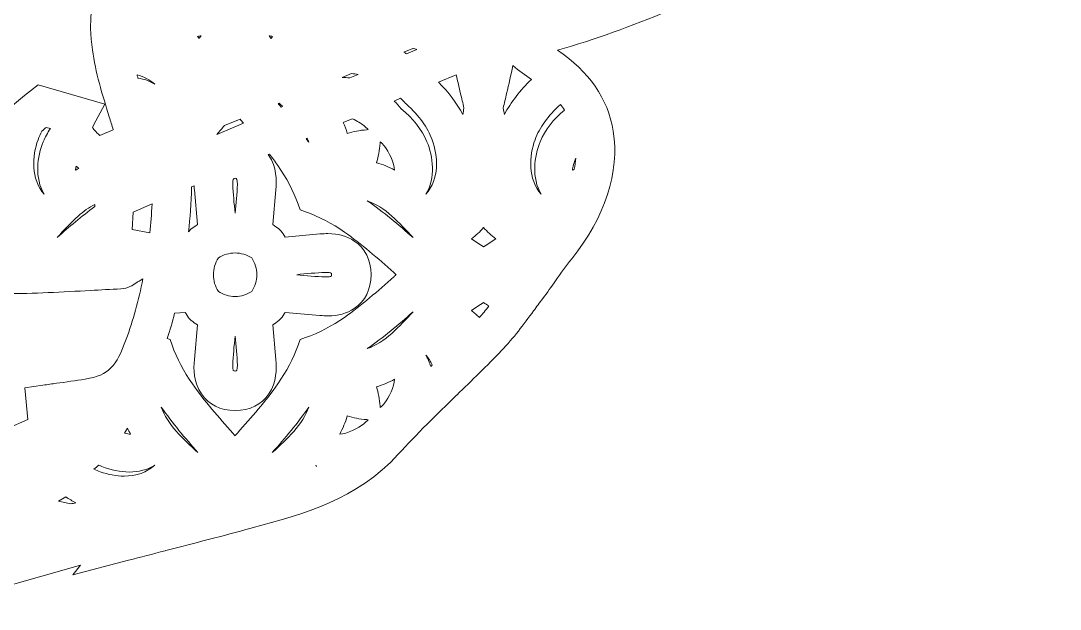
# Model space of a CAD drawing. Header units: inches. Extents: x 95 to 3545, y -2258 to -163.
# Drawn here: x 2875 to 3545, y -2258 to -1879 of the extents above; entities that cross this region are included whole.
import ezdxf

# ---------------------------------------------------------------- set-up
doc = ezdxf.new("R2010")
doc.units = ezdxf.units.IN
doc.header["$MEASUREMENT"] = 0
doc.layers.add('Layer 1', color=7, linetype='Continuous')

msp = doc.modelspace()

# ---------------------------------------------------------------- linework, layer by layer
at = {"layer": 'Layer 1', "lineweight": 0}
for points, knots in [([(2806.78, -2239.22), (2806.78, -2239.22), (2802.65, -2240.15), (2802.65, -2240.15), (2802.65, -2240.15), (2783.25, -2223.88), (2783.25, -2223.88), (2783.25, -2223.88), (2797.83, -2214.8), (2797.83, -2214.8), (2801.33, -2212.62), (2804.89, -2210.29), (2808.34, -2208.04), (2814.5, -2204.01), (2820.82, -2199.87), (2827.48, -2196.09), (2827.48, -2196.09), (2840.14, -2185.13), (2840.14, -2185.13), (2847.55, -2178.72), (2855.78, -2174.09), (2864.15, -2170.09), (2864.15, -2170.09), (2853.38, -2146.98), (2853.38, -2146.98), (2853.38, -2146.98), (2878.96, -2135.83), (2878.96, -2135.83), (2878.96, -2135.83), (2877.09, -2115.38), (2877.09, -2115.38), (2877.09, -2115.38), (2888.83, -2113.72), (2888.83, -2113.72), (2891.7, -2113.32), (2894.58, -2112.93), (2897.46, -2112.54), (2903.59, -2111.72), (2909.92, -2110.86), (2916, -2109.85), (2931.67, -2107.24), (2935.93, -2101.72), (2942.46, -2084.07), (2946.91, -2072.07), (2950.53, -2059), (2953.26, -2045.13), (2953.26, -2045.13), (2950.76, -2046.56), (2950.76, -2046.56), (2950.12, -2046.93), (2949.55, -2047.31), (2948.95, -2047.72), (2948.95, -2047.72), (2948.86, -2047.78), (2948.86, -2047.78), (2946.77, -2049.21), (2943.59, -2051.38), (2939.04, -2051.59), (2932.53, -2051.91), (2925.88, -2052.28), (2919.45, -2052.64), (2901.54, -2053.64), (2883.05, -2054.67), (2864.49, -2054.67), (2863, -2054.67), (2861.5, -2054.67), (2860.01, -2054.65), (2860.01, -2054.65), (2858.76, -2054.64), (2858.76, -2054.64), (2848, -2054.64), (2843.54, -2055.94), (2838.41, -2063.63), (2810.11, -2106.08), (2772.09, -2140.61), (2722.18, -2169.2), (2708.92, -2176.79), (2696.48, -2186.95), (2684.45, -2196.79), (2678.91, -2201.32), (2673.19, -2205.99), (2667.5, -2210.33), (2667.5, -2210.33), (2650.2, -2223.5), (2650.2, -2223.5), (2650.2, -2223.5), (2639.29, -2214.59), (2639.29, -2214.59), (2639.29, -2214.59), (2648.26, -2196), (2648.26, -2196), (2648.26, -2196), (2634.39, -2198.38), (2634.39, -2198.38), (2634.39, -2198.38), (2627.88, -2182.1), (2627.88, -2182.1), (2618.61, -2181.45), (2608.89, -2179.55), (2597.69, -2176.21), (2595.72, -2175.62), (2592.61, -2175.59), (2589.01, -2175.57), (2586.67, -2175.55), (2584.06, -2175.52), (2581.23, -2175.36), (2581.23, -2175.36), (2563.26, -2174.29), (2563.26, -2174.29), (2563.26, -2174.29), (2550.88, -2179.37), (2550.88, -2179.37), (2550.88, -2179.37), (2535.96, -2159.72), (2535.96, -2159.72), (2535.96, -2159.72), (2548.87, -2149.39), (2548.87, -2149.39), (2548.87, -2149.39), (2542.9, -2148.95), (2542.9, -2148.95), (2542.9, -2148.95), (2540.58, -2135.09), (2540.58, -2135.09), (2540.58, -2135.09), (2570.68, -2122.18), (2570.68, -2122.18), (2570.68, -2122.18), (2566.14, -2109.22), (2566.14, -2109.22), (2566.14, -2109.22), (2571.94, -2105.67), (2571.94, -2105.67), (2571.94, -2105.67), (2568.7, -2088.4), (2568.7, -2088.4), (2568.7, -2088.4), (2578.83, -2084.88), (2578.83, -2084.88), (2580.41, -2084.33), (2582.02, -2083.86), (2583.32, -2083.48), (2585.52, -2082.84), (2587.59, -2082.23), (2588.81, -2081.53), (2594, -2078.53), (2599.3, -2075.69), (2604.42, -2072.94), (2616.71, -2066.34), (2629.42, -2059.52), (2639.63, -2051.06), (2673.6, -2022.93), (2714.58, -2005.84), (2768.58, -1997.29), (2781.48, -1995.25), (2794.47, -1994.78), (2807.02, -1994.33), (2807.02, -1994.33), (2807.15, -1994.33), (2807.15, -1994.33), (2810.52, -1994.2), (2813.88, -1994.08), (2817.23, -1993.93), (2825.42, -1993.56), (2828.62, -1992.36), (2831.42, -1985.99), (2842.27, -1961.3), (2859.33, -1939.77), (2880.76, -1923.73), (2880.76, -1923.73), (2885.73, -1920), (2885.73, -1920), (2885.73, -1920), (2928.66, -1932.48), (2928.66, -1932.48), (2928.66, -1932.48), (2921.44, -1946.01), (2921.44, -1946.01), (2920.96, -1946.92), (2920.82, -1947.3), (2920.78, -1947.46), (2921.03, -1948.21), (2922.65, -1949.96), (2925.59, -1952.7), (2925.59, -1952.7), (2934.18, -1948.97), (2934.18, -1948.97), (2933.33, -1946.17), (2932.46, -1943.4), (2931.61, -1940.7), (2931.61, -1940.7), (2931.56, -1940.53), (2931.56, -1940.53), (2927.01, -1925.96), (2922.71, -1912.2), (2920.67, -1897.33), (2915.61, -1860.35), (2927.4, -1825.59), (2956.71, -1791.07), (2961.06, -1785.95), (2964.36, -1779.15), (2967.85, -1771.94), (2969.46, -1768.62), (2971.11, -1765.22), (2972.91, -1761.89), (2976.27, -1755.65), (2979.61, -1749.33), (2982.84, -1743.22), (2982.84, -1743.22), (2983.13, -1742.68), (2983.13, -1742.68), (2986.81, -1735.72), (2990.62, -1728.52), (2994.44, -1721.46), (2997.32, -1716.15), (3000.25, -1710.86), (3003.27, -1705.44), (2996.85, -1707.35), (2990.62, -1710.66), (2984.15, -1715.55), (2957.05, -1736.01), (2927.66, -1748.73), (2899.94, -1759.42), (2889.94, -1763.28), (2879.86, -1768.06), (2870.11, -1772.67), (2858.28, -1778.27), (2846.06, -1784.06), (2833.3, -1788.61), (2804.62, -1798.84), (2773.97, -1809.34), (2742.41, -1815.5), (2725.58, -1818.78), (2708.53, -1819.21), (2695.57, -1819.21), (2689.09, -1819.21), (2682.55, -1819.09), (2676.23, -1818.97), (2672.01, -1818.9), (2667.78, -1818.82), (2663.56, -1818.78), (2663.56, -1818.78), (2637.33, -1818.51), (2637.33, -1818.51), (2637.33, -1818.51), (2634.72, -1804.3), (2634.72, -1804.3), (2634.72, -1804.3), (2635.99, -1803.81), (2635.99, -1803.81), (2635.99, -1803.81), (2632.82, -1784.6), (2632.82, -1784.6), (2632.82, -1784.6), (2610.07, -1786.16), (2610.07, -1786.16), (2610.07, -1786.16), (2606.64, -1772.67), (2606.64, -1772.67), (2593.9, -1770.98), (2579.57, -1766.93), (2565.75, -1756.96), (2565.75, -1756.96), (2538.56, -1737.35), (2538.56, -1737.35), (2538.56, -1737.35), (2571.5, -1734.49), (2571.5, -1734.49), (2571.5, -1734.49), (2564.72, -1732.66), (2564.72, -1732.66), (2564.72, -1732.66), (2569.51, -1710.62), (2569.51, -1710.62), (2569.51, -1710.62), (2575.88, -1708.4), (2575.88, -1708.4), (2575.88, -1708.4), (2576.04, -1708.33), (2576.04, -1708.33), (2577.48, -1707.65), (2580.1, -1706.41), (2583.6, -1706.41), (2583.6, -1706.41), (2583.86, -1706.41), (2583.86, -1706.41), (2583.86, -1706.41), (2585.21, -1706.5), (2585.21, -1706.5), (2585.21, -1706.5), (2585.48, -1706.54), (2585.48, -1706.54), (2599.81, -1708.42), (2614.47, -1709.37), (2629.05, -1709.37), (2689.19, -1709.37), (2750.71, -1694.1), (2828.51, -1659.85), (2841.81, -1653.99), (2855.15, -1648.06), (2868.04, -1642.32), (2909.3, -1623.97), (2951.96, -1604.99), (2994.71, -1587.96), (2999.38, -1586.11), (3004.1, -1584.49), (3008.76, -1583.05), (3008.76, -1583.05), (3002.93, -1557.16), (3002.93, -1557.16), (3002.93, -1557.16), (3016.35, -1555.31), (3016.35, -1555.31), (3033.5, -1552.94), (3046.43, -1542.16), (3060.13, -1530.75), (3063.53, -1527.91), (3067.05, -1524.99), (3070.66, -1522.16), (3080.99, -1514.06), (3092.72, -1508.66), (3104.07, -1503.44), (3108.99, -1501.17), (3114.07, -1498.83), (3118.76, -1496.38), (3119.26, -1496.11), (3119.81, -1495.84), (3120.38, -1495.56), (3120.5, -1495.5), (3120.68, -1495.41), (3120.89, -1495.3), (3122.82, -1487.33), (3124.64, -1478.96), (3124.99, -1470.87), (3125.2, -1466.04), (3124.15, -1463.21), (3117.37, -1459.21), (3086.7, -1441.13), (3052.96, -1433.13), (3023.99, -1427.69), (3018.68, -1426.69), (3014.11, -1424.31), (3010.44, -1422.39), (3008.98, -1421.64), (3007.73, -1420.98), (3006.51, -1420.44), (3006.51, -1420.44), (2998.67, -1416.94), (2998.67, -1416.94), (2998.67, -1416.94), (3000.07, -1392.25), (3000.07, -1392.25), (3000.07, -1392.25), (3010, -1390.69), (3010, -1390.69), (3015.91, -1389.75), (3022.06, -1388.53), (3028, -1387.35), (3041.96, -1384.56), (3056.34, -1381.69), (3071.08, -1381.69), (3071.08, -1381.69), (3071.99, -1381.7), (3071.99, -1381.7), (3096.44, -1381.9), (3120.97, -1384.18), (3144.69, -1386.37), (3153.55, -1387.19), (3162.71, -1388.04), (3171.75, -1388.77), (3180.25, -1389.45), (3189.28, -1390.27), (3198.18, -1392.04), (3215.41, -1395.48), (3226.46, -1405.68), (3231.02, -1422.36), (3237.4, -1445.64), (3246.33, -1469.16), (3254.25, -1489.97), (3254.91, -1490.59), (3256.65, -1491.81), (3258.31, -1492.33), (3279.23, -1498.8), (3296.89, -1501.82), (3313.89, -1501.82), (3323.02, -1501.82), (3332.06, -1500.95), (3341.51, -1499.16), (3341.51, -1499.16), (3366.76, -1494.38), (3366.76, -1494.38), (3366.76, -1494.38), (3354.86, -1517.16), (3354.86, -1517.16), (3338.12, -1549.22), (3311.15, -1556.93), (3286.14, -1560.47), (3286.14, -1560.47), (3303.62, -1597.81), (3303.62, -1597.81), (3303.62, -1597.81), (3267.34, -1593.83), (3267.34, -1593.83), (3267.06, -1594.71), (3266.83, -1595.54), (3266.77, -1596.03), (3266.96, -1596.19), (3267.29, -1596.46), (3267.89, -1596.89), (3271.8, -1599.68), (3273.98, -1604.16), (3274.38, -1610.2), (3274.61, -1613.88), (3274.28, -1620.73), (3269.41, -1625.27), (3261.75, -1632.41), (3254.69, -1635.89), (3247.85, -1635.89), (3247.85, -1635.89), (3247.31, -1635.88), (3247.31, -1635.88), (3238.06, -1635.56), (3229.54, -1632.33), (3221.61, -1629.05), (3220.06, -1628.42), (3218.98, -1628.21), (3218.37, -1628.14), (3217.37, -1631.31), (3217.65, -1636.59), (3218.97, -1639.13), (3221.21, -1643.42), (3224.48, -1647.67), (3227.94, -1652.18), (3233.25, -1659.09), (3238.74, -1666.24), (3241.95, -1675.16), (3251.83, -1702.66), (3275.64, -1714.39), (3300.84, -1726.81), (3300.84, -1726.81), (3300.95, -1726.86), (3300.95, -1726.86), (3304.66, -1728.69), (3308.5, -1730.58), (3312.34, -1732.55), (3330.72, -1741.98), (3350.56, -1749.95), (3369.74, -1757.66), (3375.2, -1759.85), (3380.84, -1762.12), (3386.48, -1764.43), (3387.22, -1764.4), (3388.17, -1764.21), (3388.82, -1763.95), (3418.54, -1752.13), (3448.7, -1739.91), (3477.86, -1728.09), (3477.86, -1728.09), (3498.68, -1719.65), (3498.68, -1719.65), (3499.01, -1719.52), (3499.88, -1719.03), (3500.45, -1718.71), (3503.92, -1716.77), (3507.74, -1714.98), (3512.19, -1714.98), (3513.24, -1714.98), (3514.29, -1715.08), (3515.29, -1715.29), (3515.29, -1715.29), (3516.19, -1715.46), (3516.19, -1715.46), (3523.85, -1716.98), (3534.34, -1719.05), (3539.95, -1727.25), (3544.86, -1734.41), (3544.47, -1740.7), (3543.27, -1744.72), (3540.63, -1753.59), (3532.53, -1757.93), (3525.77, -1760.72), (3516.05, -1764.74), (3506.34, -1768.78), (3496.63, -1772.82), (3496.63, -1772.82), (3493.75, -1774.02), (3493.75, -1774.02), (3471.48, -1783.29), (3448.51, -1792.85), (3425.67, -1802.06), (3414.84, -1806.43), (3407.81, -1810.52), (3401.7, -1819.63), (3393.66, -1831.6), (3377.81, -1839.53), (3365.65, -1842.96), (3355.38, -1845.86), (3345, -1846.89), (3334.96, -1847.89), (3328.81, -1848.51), (3322.46, -1849.14), (3316.59, -1850.19), (3315.4, -1850.71), (3312.32, -1853.52), (3311.14, -1854.6), (3311.14, -1854.6), (3309.81, -1855.8), (3309.81, -1855.8), (3308.69, -1856.81), (3307.4, -1858.44), (3306.03, -1860.16), (3302.78, -1864.27), (3298.74, -1869.37), (3292.34, -1872.08), (3268.27, -1882.26), (3244.75, -1890.64), (3220.58, -1897.63), (3241.02, -1911.17), (3253.15, -1928.72), (3256.65, -1949.81), (3260.95, -1975.76), (3251.16, -2005.77), (3229.79, -2032.16), (3226.19, -2036.61), (3222.74, -2041.55), (3219.4, -2046.33), (3216.77, -2050.11), (3214.05, -2054), (3211.14, -2057.85), (3209.15, -2060.47), (3207.14, -2063.2), (3205.2, -2065.83), (3198.85, -2074.46), (3192.3, -2083.37), (3184.57, -2091.41), (3175.13, -2101.23), (3165.27, -2110.82), (3155.73, -2120.09), (3155.73, -2120.09), (3155.56, -2120.25), (3155.56, -2120.25), (3142.93, -2132.54), (3129.86, -2145.24), (3117.95, -2158.35), (3091.46, -2187.51), (3057.04, -2196.84), (3023.74, -2205.85), (3023.74, -2205.85), (3023.1, -2206.03), (3023.1, -2206.03), (3004.67, -2211.02), (2986.08, -2215.83), (2968.1, -2220.48), (2968.1, -2220.48), (2967.59, -2220.61), (2967.59, -2220.61), (2959.67, -2222.66), (2951.79, -2224.69), (2944, -2226.73), (2944, -2226.73), (2908.14, -2236.09), (2908.14, -2236.09), (2908.14, -2236.09), (2912.98, -2229.94), (2912.98, -2229.94), (2912.98, -2229.94), (2812.98, -2258.31), (2812.98, -2258.31), (2812.98, -2258.31), (2806.78, -2239.22), (2806.78, -2239.22)], [0, 0, 0, 0, 1, 1, 1, 2, 2, 2, 3, 3, 3, 4, 4, 4, 5, 5, 5, 6, 6, 6, 7, 7, 7, 8, 8, 8, 9, 9, 9, 10, 10, 10, 11, 11, 11, 12, 12, 12, 13, 13, 13, 14, 14, 14, 15, 15, 15, 16, 16, 16, 17, 17, 17, 18, 18, 18, 19, 19, 19, 20, 20, 20, 21, 21, 21, 22, 22, 22, 23, 23, 23, 24, 24, 24, 25, 25, 25, 26, 26, 26, 27, 27, 27, 28, 28, 28, 29, 29, 29, 30, 30, 30, 31, 31, 31, 32, 32, 32, 33, 33, 33, 34, 34, 34, 35, 35, 35, 36, 36, 36, 37, 37, 37, 38, 38, 38, 39, 39, 39, 40, 40, 40, 41, 41, 41, 42, 42, 42, 43, 43, 43, 44, 44, 44, 45, 45, 45, 46, 46, 46, 47, 47, 47, 48, 48, 48, 49, 49, 49, 50, 50, 50, 51, 51, 51, 52, 52, 52, 53, 53, 53, 54, 54, 54, 55, 55, 55, 56, 56, 56, 57, 57, 57, 58, 58, 58, 59, 59, 59, 60, 60, 60, 61, 61, 61, 62, 62, 62, 63, 63, 63, 64, 64, 64, 65, 65, 65, 66, 66, 66, 67, 67, 67, 68, 68, 68, 69, 69, 69, 70, 70, 70, 71, 71, 71, 72, 72, 72, 73, 73, 73, 74, 74, 74, 75, 75, 75, 76, 76, 76, 77, 77, 77, 78, 78, 78, 79, 79, 79, 80, 80, 80, 81, 81, 81, 82, 82, 82, 83, 83, 83, 84, 84, 84, 85, 85, 85, 86, 86, 86, 87, 87, 87, 88, 88, 88, 89, 89, 89, 90, 90, 90, 91, 91, 91, 92, 92, 92, 93, 93, 93, 94, 94, 94, 95, 95, 95, 96, 96, 96, 97, 97, 97, 98, 98, 98, 99, 99, 99, 100, 100, 100, 101, 101, 101, 102, 102, 102, 103, 103, 103, 104, 104, 104, 105, 105, 105, 106, 106, 106, 107, 107, 107, 108, 108, 108, 109, 109, 109, 110, 110, 110, 111, 111, 111, 112, 112, 112, 113, 113, 113, 114, 114, 114, 115, 115, 115, 116, 116, 116, 117, 117, 117, 118, 118, 118, 119, 119, 119, 120, 120, 120, 121, 121, 121, 122, 122, 122, 123, 123, 123, 124, 124, 124, 125, 125, 125, 126, 126, 126, 127, 127, 127, 128, 128, 128, 129, 129, 129, 130, 130, 130, 131, 131, 131, 132, 132, 132, 133, 133, 133, 134, 134, 134, 135, 135, 135, 136, 136, 136, 137, 137, 137, 138, 138, 138, 139, 139, 139, 140, 140, 140, 141, 141, 141, 142, 142, 142, 143, 143, 143, 144, 144, 144, 145, 145, 145, 146, 146, 146, 147, 147, 147, 148, 148, 148, 149, 149, 149, 150, 150, 150, 151, 151, 151, 152, 152, 152, 153, 153, 153, 154, 154, 154, 155, 155, 155, 156, 156, 156, 157, 157, 157, 158, 158, 158, 159, 159, 159, 160, 160, 160, 161, 161, 161, 162, 162, 162, 163, 163, 163, 164, 164, 164, 165, 165, 165, 166, 166, 166, 167, 167, 167, 168, 168, 168, 169, 169, 169, 170, 170, 170, 171, 171, 171, 172, 172, 172, 173, 173, 173, 174, 174, 174, 175, 175, 175, 176, 176, 176, 177, 177, 177, 178, 178, 178, 179, 179, 179, 180, 180, 180, 181, 181, 181, 182, 182, 182, 183, 183, 183, 184, 184, 184, 185, 185, 185, 186, 186, 186, 187, 187, 187, 188, 188, 188, 189, 189, 189, 190, 190, 190, 190]), ([(2988.54, -1888.74), (2988.88, -1889.15), (2989.22, -1889.58), (2989.54, -1890.01), (2989.95, -1889.45), (2990.36, -1888.89), (2990.75, -1888.33), (2990.03, -1888.46), (2989.3, -1888.59), (2988.54, -1888.74)], [0, 0, 0, 0, 1, 1, 1, 2, 2, 2, 3, 3, 3, 3]), ([(3034.67, -1888.33), (3035.07, -1888.89), (3035.47, -1889.45), (3035.88, -1890.01), (3036.21, -1889.58), (3036.54, -1889.15), (3036.88, -1888.74), (3036.13, -1888.59), (3035.4, -1888.46), (3034.67, -1888.33)], [0, 0, 0, 0, 1, 1, 1, 2, 2, 2, 3, 3, 3, 3]), ([(3121.49, -1898.86), (3122.08, -1899.23), (3122.66, -1899.61), (3123.24, -1900), (3123.24, -1900), (3129.97, -1897.15), (3129.97, -1897.15), (3129.86, -1897.12), (3127.25, -1896.5), (3127.25, -1896.5), (3127.25, -1896.5), (3121.49, -1898.86), (3121.49, -1898.86)], [0, 0, 0, 0, 1, 1, 1, 2, 2, 2, 3, 3, 3, 4, 4, 4, 4]), ([(3185.65, -1934.99), (3185.91, -1936.38), (3186.16, -1937.77), (3186.38, -1939.15), (3190.69, -1931.13), (3196.46, -1923.61), (3203.78, -1916.43), (3199.75, -1913.8), (3196.05, -1910.96), (3191.82, -1907.55), (3190.69, -1913.59), (3189.25, -1919.68), (3187.85, -1925.57), (3187.11, -1928.68), (3186.35, -1931.86), (3185.65, -1934.99)], [0, 0, 0, 0, 1, 1, 1, 2, 2, 2, 3, 3, 3, 4, 4, 4, 5, 5, 5, 5]), ([(2950.06, -1915.6), (2954.06, -1916.23), (2957.71, -1917.56), (2960.86, -1919.5), (2957.71, -1916.66), (2953.88, -1914.65), (2949.5, -1913.54), (2949.68, -1914.22), (2949.87, -1914.9), (2950.06, -1915.6)], [0, 0, 0, 0, 1, 1, 1, 2, 2, 2, 3, 3, 3, 3]), ([(3081.69, -1915.17), (3083.31, -1915.2), (3084.96, -1915.33), (3086.62, -1915.55), (3086.62, -1915.55), (3092.03, -1913.26), (3092.03, -1913.26), (3090.6, -1913), (3089.18, -1912.81), (3087.75, -1912.69), (3087.75, -1912.69), (3081.69, -1915.17), (3081.69, -1915.17)], [0, 0, 0, 0, 1, 1, 1, 2, 2, 2, 3, 3, 3, 4, 4, 4, 4]), ([(3144, -1918.25), (3150.47, -1924.88), (3155.64, -1931.8), (3159.59, -1939.15), (3159.81, -1937.77), (3160.05, -1936.38), (3160.31, -1934.99), (3159.6, -1931.8), (3158.82, -1928.51), (3158.12, -1925.58), (3157.17, -1921.58), (3156.21, -1917.51), (3155.33, -1913.44), (3155.33, -1913.44), (3144, -1918.25), (3144, -1918.25)], [0, 0, 0, 0, 1, 1, 1, 2, 2, 2, 3, 3, 3, 4, 4, 4, 5, 5, 5, 5]), ([(3119.77, -1935.42), (3127.53, -1941.56), (3133.13, -1948.7), (3136.42, -1956.64), (3140.35, -1966.13), (3142.22, -1980.14), (3135.75, -1990.58), (3144.6, -1980.78), (3143.65, -1965.87), (3139.81, -1955.42), (3136.89, -1947.48), (3131.47, -1939.98), (3123.23, -1932.51), (3123.23, -1932.51), (3122.94, -1932.25), (3122.94, -1932.25), (3122.94, -1932.25), (3122.68, -1931.96), (3122.68, -1931.96), (3121.65, -1930.83), (3120.59, -1929.72), (3119.5, -1928.65), (3119.5, -1928.65), (3115.36, -1930.4), (3115.36, -1930.4), (3116.89, -1931.96), (3118.36, -1933.64), (3119.77, -1935.42)], [0, 0, 0, 0, 1, 1, 1, 2, 2, 2, 3, 3, 3, 4, 4, 4, 5, 5, 5, 6, 6, 6, 7, 7, 7, 8, 8, 8, 9, 9, 9, 9]), ([(3042.43, -1934.31), (3042.43, -1934.31), (3043.33, -1933.93), (3043.33, -1933.93), (3042.58, -1933.2), (3041.83, -1932.49), (3041.1, -1931.81), (3041.1, -1931.81), (3040.49, -1932.06), (3040.49, -1932.06), (3041.16, -1932.84), (3041.8, -1933.59), (3042.43, -1934.31)], [0, 0, 0, 0, 1, 1, 1, 2, 2, 2, 3, 3, 3, 4, 4, 4, 4]), ([(3222.61, -1932.62), (3214.44, -1940.06), (3209.06, -1947.52), (3206.15, -1955.42), (3202.32, -1965.87), (3201.37, -1980.78), (3210.22, -1990.59), (3203.75, -1980.15), (3205.62, -1966.13), (3209.55, -1956.64), (3212.7, -1949.04), (3217.95, -1942.18), (3225.19, -1936.23), (3224.4, -1935.01), (3223.54, -1933.8), (3222.61, -1932.62)], [0, 0, 0, 0, 1, 1, 1, 2, 2, 2, 3, 3, 3, 4, 4, 4, 5, 5, 5, 5]), ([(3005.92, -1946.23), (3004.3, -1948.07), (3002.65, -1949.97), (3000.99, -1951.91), (3000.99, -1951.91), (3018.11, -1944.64), (3018.11, -1944.64), (3017.38, -1943.8), (3016.64, -1942.97), (3015.91, -1942.13), (3015.91, -1942.13), (3005.92, -1946.23), (3005.92, -1946.23)], [0, 0, 0, 0, 1, 1, 1, 2, 2, 2, 3, 3, 3, 4, 4, 4, 4]), ([(3082.51, -1944.35), (3083.51, -1946.61), (3084.34, -1948.86), (3085, -1951.16), (3085.02, -1951.23), (3085.04, -1951.3), (3085.06, -1951.37), (3088.82, -1950.13), (3092.96, -1949.33), (3097.61, -1948.95), (3097.61, -1948.95), (3098.5, -1948.88), (3098.5, -1948.88), (3097.57, -1947.88), (3096.63, -1946.99), (3095.66, -1946.21), (3094.17, -1945), (3091.42, -1943.29), (3088.29, -1941.9), (3088.29, -1941.9), (3082.51, -1944.35), (3082.51, -1944.35)], [0, 0, 0, 0, 1, 1, 1, 2, 2, 2, 3, 3, 3, 4, 4, 4, 5, 5, 5, 6, 6, 6, 7, 7, 7, 7]), ([(2888.18, -1949.76), (2887.15, -1951.68), (2886.31, -1953.54), (2885.61, -1955.42), (2881.78, -1965.87), (2880.83, -1980.78), (2889.68, -1990.59), (2883.21, -1980.15), (2885.08, -1966.13), (2889.01, -1956.64), (2890.21, -1953.74), (2891.74, -1950.92), (2893.58, -1948.22), (2893.58, -1948.22), (2890.9, -1947.44), (2890.9, -1947.44), (2890.01, -1948.18), (2889.11, -1948.94), (2888.18, -1949.76)], [0, 0, 0, 0, 1, 1, 1, 2, 2, 2, 3, 3, 3, 4, 4, 4, 5, 5, 5, 6, 6, 6, 6]), ([(3058.51, -1954.54), (3059.11, -1955.38), (3059.7, -1956.22), (3060.27, -1957.05), (3059.91, -1956.07), (3059.52, -1955.14), (3059.13, -1954.28), (3059.13, -1954.28), (3058.51, -1954.54), (3058.51, -1954.54)], [0, 0, 0, 0, 1, 1, 1, 2, 2, 2, 3, 3, 3, 3]), ([(3104.03, -1970.19), (3107.96, -1971.32), (3111.78, -1972.92), (3115.61, -1975.03), (3115.5, -1970.61), (3111.87, -1963.09), (3108.97, -1959.52), (3108.19, -1958.56), (3107.31, -1957.62), (3106.31, -1956.69), (3106.31, -1956.69), (3106.24, -1957.58), (3106.24, -1957.58), (3105.86, -1962.23), (3105.06, -1966.37), (3103.82, -1970.13), (3103.89, -1970.15), (3103.96, -1970.17), (3104.03, -1970.19)], [0, 0, 0, 0, 1, 1, 1, 2, 2, 2, 3, 3, 3, 4, 4, 4, 5, 5, 5, 6, 6, 6, 6]), ([(2970.82, -2084.37), (2970.82, -2084.37), (2972.09, -2087.92), (2972.09, -2087.92), (2975.15, -2096.44), (2979.67, -2105.1), (2985.17, -2112.96), (2992.96, -2124.08), (3002.26, -2134.6), (3011.25, -2144.77), (3011.74, -2145.33), (3012.23, -2145.88), (3012.71, -2146.43), (3013.2, -2145.88), (3013.69, -2145.33), (3014.18, -2144.77), (3023.17, -2134.6), (3032.47, -2124.08), (3040.26, -2112.96), (3045.75, -2105.1), (3050.28, -2096.44), (3053.33, -2087.92), (3053.33, -2087.92), (3054.61, -2084.37), (3054.61, -2084.37), (3054.61, -2084.37), (3058.16, -2083.09), (3058.16, -2083.09), (3066.68, -2080.04), (3075.34, -2075.52), (3083.2, -2070.02), (3094.32, -2062.23), (3104.84, -2052.93), (3115.01, -2043.94), (3115.57, -2043.45), (3116.12, -2042.96), (3116.67, -2042.47), (3116.12, -2041.99), (3115.57, -2041.5), (3115.01, -2041.01), (3104.84, -2032.02), (3094.32, -2022.72), (3083.2, -2014.93), (3075.34, -2009.43), (3066.68, -2004.91), (3058.16, -2001.86), (3058.16, -2001.86), (3054.61, -2000.58), (3054.61, -2000.58), (3054.61, -2000.58), (3053.33, -1997.03), (3053.33, -1997.03), (3050.28, -1988.51), (3045.75, -1979.85), (3040.26, -1971.99), (3038.6, -1969.63), (3036.81, -1967.2), (3034.81, -1964.61), (3034.81, -1964.61), (3033.99, -1964.95), (3033.99, -1964.95), (3034.14, -1965.16), (3034.29, -1965.37), (3034.43, -1965.59), (3039.55, -1973.18), (3039.56, -1981.41), (3039, -1987.74), (3039, -1987.74), (3037.02, -2010.18), (3037.02, -2010.18), (3038.39, -2011.03), (3039.71, -2011.96), (3040.96, -2012.95), (3040.96, -2012.95), (3041.67, -2013.52), (3041.67, -2013.52), (3041.67, -2013.52), (3042.24, -2014.23), (3042.24, -2014.23), (3043.23, -2015.48), (3044.16, -2016.8), (3045.01, -2018.17), (3045.01, -2018.17), (3067.45, -2016.19), (3067.45, -2016.19), (3069.34, -2016.02), (3071.01, -2015.94), (3072.57, -2015.94), (3079.31, -2015.94), (3084.72, -2017.47), (3089.6, -2020.76), (3096.57, -2025.46), (3100.31, -2032.94), (3100.42, -2042.38), (3100.31, -2052.12), (3096.67, -2059.42), (3089.6, -2064.19), (3084.72, -2067.48), (3079.31, -2069.01), (3072.57, -2069.01), (3071.01, -2069.01), (3069.34, -2068.93), (3067.45, -2068.76), (3067.45, -2068.76), (3045.01, -2066.78), (3045.01, -2066.78), (3044.16, -2068.15), (3043.23, -2069.47), (3042.24, -2070.72), (3042.24, -2070.72), (3041.67, -2071.43), (3041.67, -2071.43), (3041.67, -2071.43), (3040.96, -2072), (3040.96, -2072), (3039.71, -2072.99), (3038.39, -2073.92), (3037.02, -2074.77), (3037.02, -2074.77), (3039, -2097.21), (3039, -2097.21), (3039.56, -2103.54), (3039.55, -2111.77), (3034.43, -2119.36), (3029.73, -2126.33), (3022.25, -2130.07), (3012.8, -2130.18), (3003.07, -2130.07), (2995.76, -2126.43), (2991, -2119.36), (2985.88, -2111.77), (2985.87, -2103.54), (2986.43, -2097.21), (2986.43, -2097.21), (2988.41, -2074.77), (2988.41, -2074.77), (2987.04, -2073.92), (2985.72, -2072.99), (2984.47, -2072), (2984.47, -2072), (2983.76, -2071.43), (2983.76, -2071.43), (2983.76, -2071.43), (2983.19, -2070.72), (2983.19, -2070.72), (2982.2, -2069.47), (2981.27, -2068.15), (2980.42, -2066.78), (2980.42, -2066.78), (2973.74, -2067.37), (2973.74, -2067.37), (2972.3, -2072.9), (2970.69, -2078.37), (2968.94, -2083.7), (2968.94, -2083.7), (2970.82, -2084.37), (2970.82, -2084.37)], [0, 0, 0, 0, 1, 1, 1, 2, 2, 2, 3, 3, 3, 4, 4, 4, 5, 5, 5, 6, 6, 6, 7, 7, 7, 8, 8, 8, 9, 9, 9, 10, 10, 10, 11, 11, 11, 12, 12, 12, 13, 13, 13, 14, 14, 14, 15, 15, 15, 16, 16, 16, 17, 17, 17, 18, 18, 18, 19, 19, 19, 20, 20, 20, 21, 21, 21, 22, 22, 22, 23, 23, 23, 24, 24, 24, 25, 25, 25, 26, 26, 26, 27, 27, 27, 28, 28, 28, 29, 29, 29, 30, 30, 30, 31, 31, 31, 32, 32, 32, 33, 33, 33, 34, 34, 34, 35, 35, 35, 36, 36, 36, 37, 37, 37, 38, 38, 38, 39, 39, 39, 40, 40, 40, 41, 41, 41, 42, 42, 42, 43, 43, 43, 44, 44, 44, 45, 45, 45, 46, 46, 46, 47, 47, 47, 48, 48, 48, 49, 49, 49, 50, 50, 50, 51, 51, 51, 52, 52, 52, 52]), ([(3232.51, -1967.23), (3231.28, -1970.04), (3230.4, -1972.92), (3230.36, -1975.07), (3230.72, -1974.87), (3231.08, -1974.67), (3231.45, -1974.48), (3231.95, -1972.02), (3232.3, -1969.6), (3232.51, -1967.23)], [0, 0, 0, 0, 1, 1, 1, 2, 2, 2, 3, 3, 3, 3]), ([(2910.22, -1972.4), (2909.99, -1973.41), (2909.87, -1974.29), (2909.84, -1975.03), (2910.52, -1974.65), (2911.2, -1974.3), (2911.89, -1973.95), (2911.34, -1973.43), (2910.78, -1972.91), (2910.22, -1972.4)], [0, 0, 0, 0, 1, 1, 1, 2, 2, 2, 3, 3, 3, 3]), ([(3012.71, -1980.19), (3011.66, -1980.33), (3011.14, -1980.73), (3011.25, -1984.17), (3011.43, -1990.24), (3012.06, -1996.56), (3012.71, -2002.72), (3013.37, -1996.56), (3014, -1990.24), (3014.18, -1984.17), (3014.29, -1980.73), (3013.77, -1980.33), (3012.71, -1980.19)], [0, 0, 0, 0, 1, 1, 1, 2, 2, 2, 3, 3, 3, 4, 4, 4, 4]), ([(2984.71, -1985.87), (2984.26, -1996.48), (2983.62, -2005.88), (2982.76, -2014.79), (2982.9, -2014.6), (2983.76, -2013.52), (2983.76, -2013.52), (2983.76, -2013.52), (2984.47, -2012.95), (2984.47, -2012.95), (2985.72, -2011.96), (2987.04, -2011.03), (2988.41, -2010.18), (2988.41, -2010.18), (2986.43, -1987.74), (2986.43, -1987.74), (2986.36, -1986.98), (2986.29, -1986.13), (2986.24, -1985.22), (2986.24, -1985.22), (2984.71, -1985.87), (2984.71, -1985.87)], [0, 0, 0, 0, 1, 1, 1, 2, 2, 2, 3, 3, 3, 4, 4, 4, 5, 5, 5, 6, 6, 6, 7, 7, 7, 7]), ([(2922.29, -1997.14), (2918.52, -1999.09), (2914.88, -2001.63), (2911.58, -2004.6), (2906.87, -2008.85), (2902.34, -2013.75), (2897.96, -2018.49), (2905.73, -2011.65), (2913.75, -2004.79), (2922.22, -1998.54), (2922.22, -1998.54), (2922.29, -1997.14), (2922.29, -1997.14)], [0, 0, 0, 0, 1, 1, 1, 2, 2, 2, 3, 3, 3, 4, 4, 4, 4]), ([(2957.66, -2015.53), (2958.29, -2009.58), (2958.8, -2003.38), (2959.22, -1996.78), (2959.22, -1996.78), (2946.99, -2002.03), (2946.99, -2002.03), (2946.99, -2002.03), (2946.44, -2013.26), (2946.44, -2013.26), (2946.44, -2013.26), (2957.66, -2015.53), (2957.66, -2015.53)], [0, 0, 0, 0, 1, 1, 1, 2, 2, 2, 3, 3, 3, 4, 4, 4, 4]), ([(3097.99, -1994.81), (3108.45, -2002.02), (3118.11, -2010.25), (3127.47, -2018.49), (3123.09, -2013.75), (3118.56, -2008.85), (3113.85, -2004.6), (3108.9, -2000.14), (3103.38, -1996.77), (3097.99, -1994.81)], [0, 0, 0, 0, 1, 1, 1, 2, 2, 2, 3, 3, 3, 3]), ([(3165.18, -2019.31), (3167.73, -2021.19), (3170.32, -2022.9), (3172.98, -2024.47), (3175.65, -2022.9), (3178.23, -2021.19), (3180.79, -2019.31), (3177.94, -2017.14), (3175.33, -2014.7), (3172.98, -2012), (3170.64, -2014.7), (3168.03, -2017.14), (3165.18, -2019.31)], [0, 0, 0, 0, 1, 1, 1, 2, 2, 2, 3, 3, 3, 4, 4, 4, 4]), ([(3001.92, -2053.26), (3005.18, -2055.37), (3008.91, -2056.48), (3012.75, -2056.5), (3016.54, -2056.48), (3020.25, -2055.37), (3023.5, -2053.26), (3025.6, -2050.01), (3026.72, -2046.28), (3026.73, -2042.44), (3026.72, -2038.65), (3025.6, -2034.94), (3023.5, -2031.69), (3020.26, -2029.59), (3016.54, -2028.48), (3012.71, -2028.45), (3008.89, -2028.48), (3005.17, -2029.59), (3001.92, -2031.69), (2999.82, -2034.94), (2998.71, -2038.67), (2998.69, -2042.51), (2998.71, -2046.3), (2999.82, -2050.01), (3001.92, -2053.26)], [0, 0, 0, 0, 1, 1, 1, 2, 2, 2, 3, 3, 3, 4, 4, 4, 5, 5, 5, 6, 6, 6, 7, 7, 7, 8, 8, 8, 8]), ([(3052.47, -2042.47), (3058.64, -2043.13), (3064.95, -2043.76), (3071.02, -2043.94), (3071.2, -2043.95), (3071.37, -2043.95), (3071.55, -2043.95), (3074.51, -2043.95), (3074.85, -2043.54), (3074.99, -2042.47), (3074.85, -2041.41), (3074.51, -2041), (3071.54, -2041), (3071.37, -2041), (3071.2, -2041), (3071.02, -2041.01), (3064.95, -2041.19), (3058.63, -2041.82), (3052.47, -2042.47)], [0, 0, 0, 0, 1, 1, 1, 2, 2, 2, 3, 3, 3, 4, 4, 4, 5, 5, 5, 6, 6, 6, 6]), ([(3165.18, -2065.64), (3166.99, -2067.02), (3168.71, -2068.51), (3170.32, -2070.1), (3172.24, -2067.91), (3174.24, -2065.47), (3176.45, -2062.64), (3175.31, -2061.89), (3174.15, -2061.17), (3172.98, -2060.48), (3170.32, -2062.05), (3167.73, -2063.76), (3165.18, -2065.64)], [0, 0, 0, 0, 1, 1, 1, 2, 2, 2, 3, 3, 3, 4, 4, 4, 4]), ([(3127.47, -2066.46), (3118.1, -2074.7), (3108.45, -2082.93), (3097.99, -2090.14), (3103.38, -2088.18), (3108.9, -2084.81), (3113.85, -2080.35), (3118.56, -2076.1), (3123.09, -2071.2), (3127.47, -2066.46)], [0, 0, 0, 0, 1, 1, 1, 2, 2, 2, 3, 3, 3, 3]), ([(3012.71, -2082.23), (3012.06, -2088.4), (3011.43, -2094.71), (3011.25, -2100.78), (3011.14, -2104.22), (3011.66, -2104.62), (3012.71, -2104.75), (3013.77, -2104.62), (3014.29, -2104.22), (3014.18, -2100.78), (3014, -2094.71), (3013.37, -2088.39), (3012.71, -2082.23)], [0, 0, 0, 0, 1, 1, 1, 2, 2, 2, 3, 3, 3, 4, 4, 4, 4]), ([(3135.72, -2094.34), (3137.1, -2096.57), (3138.15, -2099.05), (3138.87, -2101.75), (3139.24, -2101.39), (3139.59, -2101.05), (3139.91, -2100.73), (3138.83, -2098.36), (3137.42, -2096.23), (3135.72, -2094.34)], [0, 0, 0, 0, 1, 1, 1, 2, 2, 2, 3, 3, 3, 3]), ([(3103.82, -2114.82), (3105.06, -2118.58), (3105.86, -2122.72), (3106.24, -2127.37), (3106.24, -2127.37), (3106.31, -2128.26), (3106.31, -2128.26), (3107.31, -2127.33), (3108.19, -2126.39), (3108.97, -2125.43), (3111.87, -2121.85), (3115.5, -2114.34), (3115.61, -2109.92), (3111.78, -2112.03), (3107.96, -2113.63), (3104.03, -2114.77), (3103.96, -2114.78), (3103.89, -2114.8), (3103.82, -2114.82)], [0, 0, 0, 0, 1, 1, 1, 2, 2, 2, 3, 3, 3, 4, 4, 4, 5, 5, 5, 6, 6, 6, 6]), ([(2965.12, -2127.85), (2967.06, -2133.19), (2970.38, -2138.67), (2974.84, -2143.61), (2979.09, -2148.33), (2983.99, -2152.85), (2988.73, -2157.23), (2980.51, -2147.9), (2972.31, -2138.27), (2965.12, -2127.85)], [0, 0, 0, 0, 1, 1, 1, 2, 2, 2, 3, 3, 3, 3]), ([(3060.31, -2127.85), (3053.11, -2138.28), (3044.91, -2147.9), (3036.69, -2157.23), (3041.45, -2152.85), (3046.34, -2148.32), (3050.59, -2143.61), (3055.05, -2138.67), (3058.37, -2133.19), (3060.31, -2127.85)], [0, 0, 0, 0, 1, 1, 1, 2, 2, 2, 3, 3, 3, 3]), ([(3085, -2133.79), (3083.87, -2137.71), (3082.28, -2141.52), (3080.18, -2145.34), (3084.96, -2145.15), (3092.34, -2141.43), (3095.67, -2138.74), (3096.63, -2137.95), (3097.57, -2137.07), (3098.5, -2136.07), (3098.5, -2136.07), (3097.61, -2136), (3097.61, -2136), (3092.96, -2135.62), (3088.82, -2134.82), (3085.06, -2133.58), (3085.04, -2133.65), (3085.02, -2133.72), (3085, -2133.79)], [0, 0, 0, 0, 1, 1, 1, 2, 2, 2, 3, 3, 3, 4, 4, 4, 5, 5, 5, 6, 6, 6, 6]), ([(2941.46, -2144.66), (2942.87, -2145.06), (2944.17, -2145.29), (2945.25, -2145.34), (2944.55, -2144.07), (2943.91, -2142.8), (2943.32, -2141.53), (2943.32, -2141.53), (2941.46, -2144.66), (2941.46, -2144.66)], [0, 0, 0, 0, 1, 1, 1, 2, 2, 2, 3, 3, 3, 3]), ([(2921.7, -2167.89), (2923.02, -2168.52), (2924.34, -2169.09), (2925.66, -2169.57), (2930.75, -2171.44), (2936.08, -2172.43), (2941.09, -2172.43), (2949.05, -2172.43), (2955.81, -2170.03), (2960.85, -2165.46), (2956.27, -2168.31), (2950.67, -2169.79), (2944.44, -2169.79), (2938.74, -2169.79), (2932.5, -2168.51), (2926.88, -2166.18), (2926.18, -2165.89), (2925.49, -2165.59), (2924.81, -2165.26), (2923.81, -2166.15), (2922.77, -2167.03), (2921.7, -2167.89)], [0, 0, 0, 0, 1, 1, 1, 2, 2, 2, 3, 3, 3, 4, 4, 4, 5, 5, 5, 6, 6, 6, 7, 7, 7, 7]), ([(3064.62, -2165.49), (3064.82, -2165.67), (3065.03, -2165.85), (3065.23, -2166.02), (3065.28, -2166), (3065.33, -2165.97), (3065.39, -2165.95), (3065.13, -2165.8), (3064.88, -2165.65), (3064.62, -2165.49)], [0, 0, 0, 0, 1, 1, 1, 2, 2, 2, 3, 3, 3, 3]), ([(2898.77, -2188.59), (2901.39, -2189.21), (2904.06, -2189.83), (2906.72, -2190.41), (2907.76, -2190.12), (2908.83, -2189.86), (2909.92, -2189.61), (2907.77, -2188.46), (2905.65, -2187.21), (2903.55, -2185.85), (2903.55, -2185.85), (2898.77, -2188.59), (2898.77, -2188.59)], [0, 0, 0, 0, 1, 1, 1, 2, 2, 2, 3, 3, 3, 4, 4, 4, 4])]:
    msp.add_open_spline(points, degree=3, knots=knots, dxfattribs=at)

doc.saveas('drawing.dxf')
